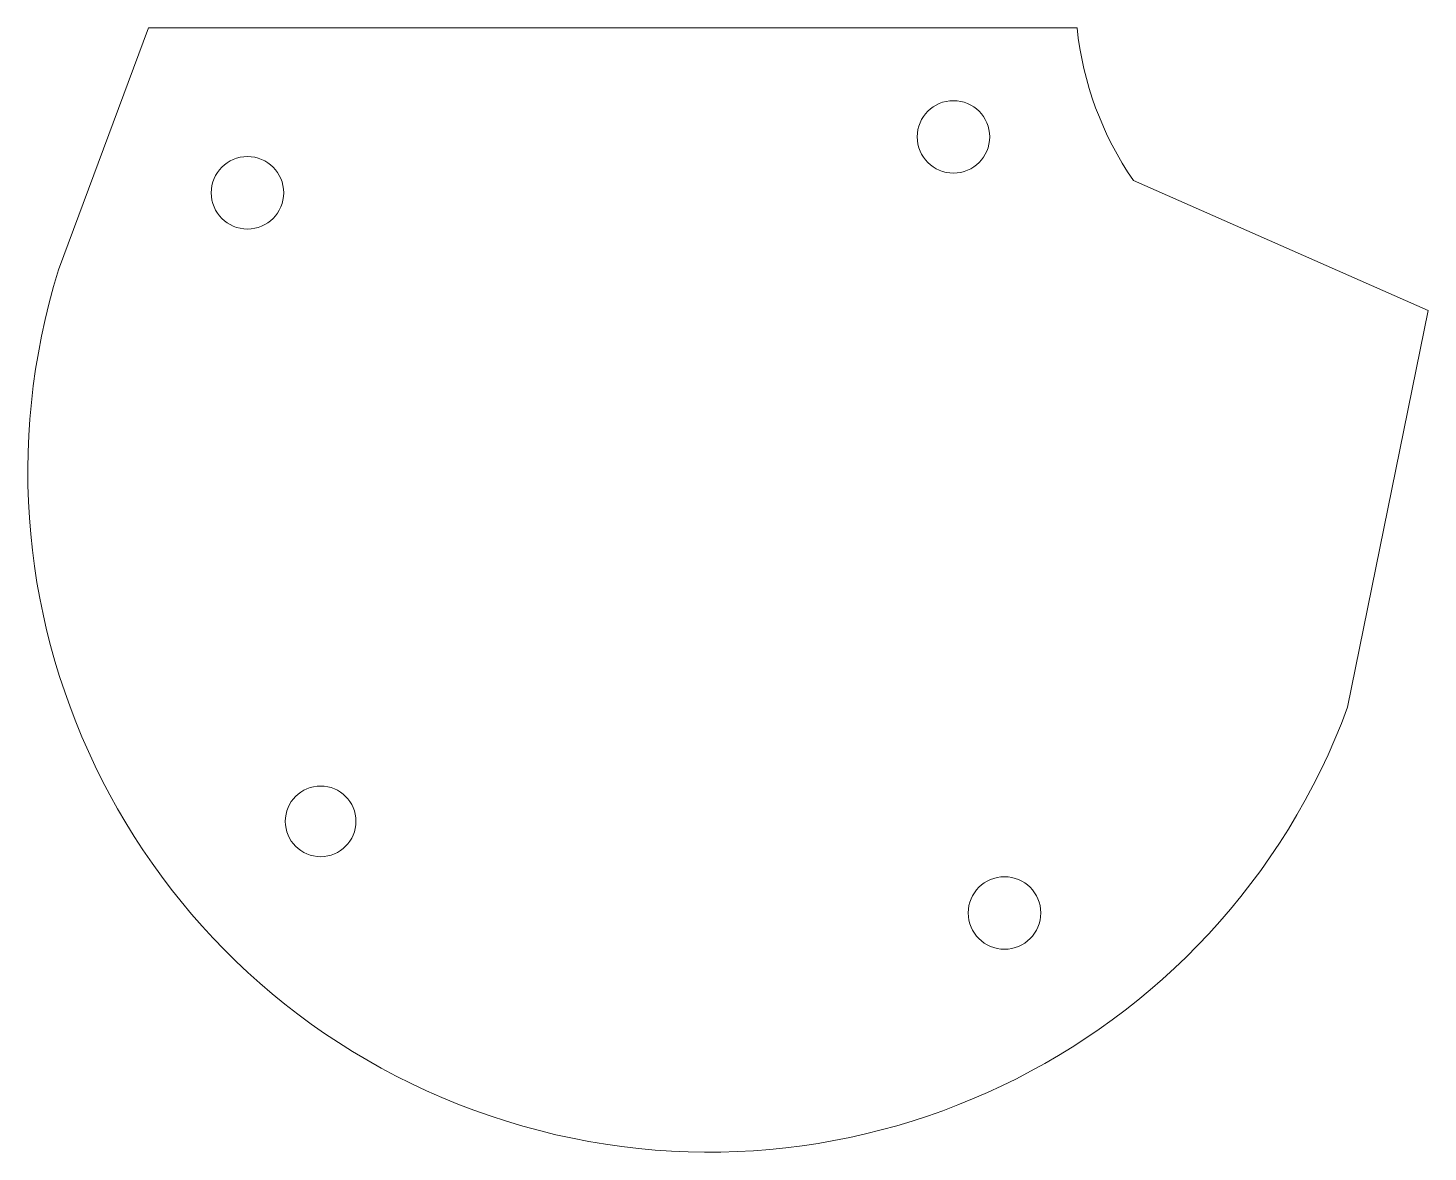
# Model space of a CAD drawing. Header units: inches. Extents: x 0.45 to 2.57, y 17.89 to 19.59.
import ezdxf

# ---------------------------------------------------------------- set-up
doc = ezdxf.new("R2010")
doc.units = ezdxf.units.IN
doc.header["$MEASUREMENT"] = 0

msp = doc.modelspace()

# ---------------------------------------------------------------- linework, layer by layer
at = {"color": 7, "linetype": 'Continuous', "lineweight": 15}
for p, q in [((0.6297, 19.5941), (0.4932, 19.2272)), ((2.038, 19.5941), (0.6297, 19.5941)), ((2.5702, 19.1656), (2.1233, 19.3628)), ((2.4482, 18.5636), (2.5702, 19.1656))]:
    msp.add_line(p, q, dxfattribs=at)
for centre, radius in [((1.8504, 19.4288), 0.055), ((0.7797, 19.3441), 0.055), ((0.8907, 18.3905), 0.0536), ((1.9279, 18.2515), 0.055)]:
    msp.add_circle(centre, radius, dxfattribs=at)
for centre, radius, start, end in [((2.5334, 19.6455), 0.4981, 185.928, 214.5833), ((1.4796, 18.9215), 1.0327, 162.7828, 339.7213)]:
    msp.add_arc(centre, radius, start, end, dxfattribs=at)

doc.saveas('drawing.dxf')
